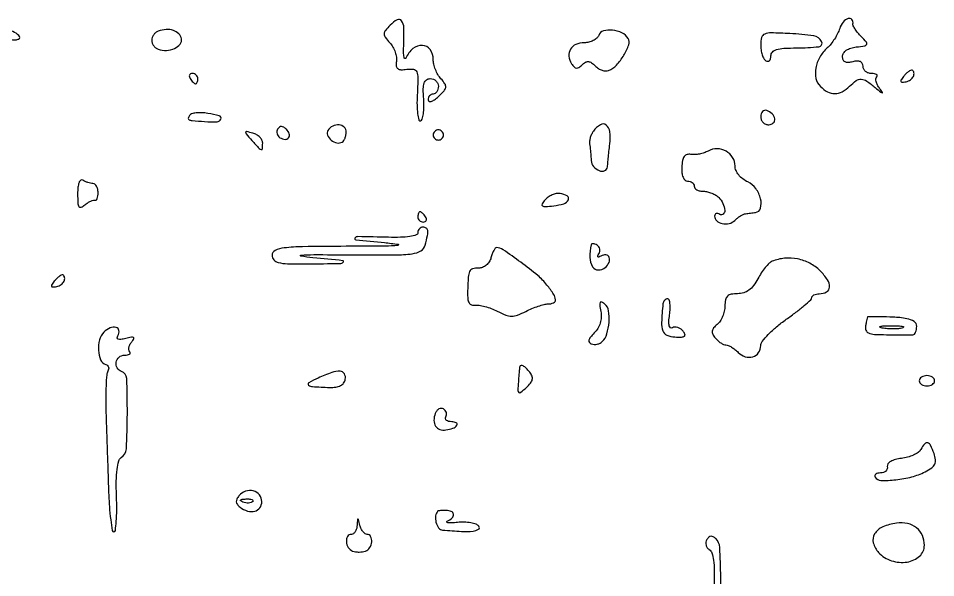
# Model space of a CAD drawing. Extents: x 0 to 5034, y 0 to 2560.
# Drawn here: x 1566.9 to 1746.2, y 855.6 to 964.8 of the extents above; entities that cross this region are included whole.
import ezdxf

# ---------------------------------------------------------------- set-up
doc = ezdxf.new("R2010")
doc.units = 0

msp = doc.modelspace()

# ---------------------------------------------------------------- linework, layer by layer
for points in [[(1639.571622, 963.428765, 0.026999), (1638.649745, 962.401566, 0.167066), (1638.412513, 961.744239, 0.163549), (1638.626988, 961.07226, 0.025602), (1639.518907, 959.979108, -0.054014), (1640.112995, 959.160251, -0.044167), (1640.565701, 958.176896, -0.045879), (1640.820418, 957.185446, -0.082516), (1640.816333, 956.347962, 0.064105), (1640.7794, 955.458524, 0.212266), (1641.056348, 954.957376, 0.162761), (1641.679811, 954.747355, 0.035363), (1642.828178, 954.826103, -0.0689), (1644.156976, 954.828203, -0.267754), (1644.782719, 954.343325, -0.103238), (1645.000821, 953.162057, -0.007465), (1644.873669, 949.826103, 0.015916), (1644.830761, 947.802124, 0.02846), (1644.943022, 946.14246, 0.030885), (1645.165624, 944.960763, 0.424206), (1645.50673, 944.765252, 0.256525), (1645.845674, 945.103359, 0.034439), (1646.068963, 946.123106, 0.032794), (1646.178448, 947.469331, 0.021919), (1646.13477, 949.015252, -0.017252), (1646.05947, 951.018213, -0.079135), (1646.2383, 952.163715, -0.16395), (1646.686825, 952.768888, -0.153175), (1647.423531, 953, -0.094073), (1648.025292, 952.88577, -0.096639), (1648.536912, 952.559375, -0.099023), (1648.87937, 952.07235, -0.104236), (1649, 951.5, -0.064853), (1648.925306, 950.926543, -0.082425), (1648.70625, 950.440625, -0.098894), (1648.381354, 950.115568, -0.148195), (1648, 950, 0.114747), (1647.618549, 949.911291, 0.100386), (1647.29375, 949.660722, 0.093604), (1647.075772, 949.286066, 0.085274), (1647, 948.845012, 0.294779), (1647.179747, 948.566621, 0.18785), (1647.578017, 948.545578, 0.075929), (1648.220062, 948.87184, 0.028468), (1649.008096, 949.507326, 0.023223), (1650.110201, 950.601972, 0.151085), (1650.440886, 951.299942, 0.183832), (1650.286064, 951.988882, 0.037745), (1649.508096, 952.991055, -0.051968), (1648.930621, 953.78022, -0.035946), (1648.443003, 954.774348, -0.036303), (1648.1095, 955.809835, -0.059824), (1648, 956.721752, 0.152852), (1647.393517, 958.659289, 0.231991), (1645.880123, 959.50218, 0.192321), (1644.04108, 958.876875, 0.118262), (1642.679483, 957, -0.444582), (1642.47231, 956.926263, -0.232748), (1642.294116, 957.176549, -0.039063), (1642.210193, 958.182109, -0.011968), (1642.238803, 959.707402, 0.016739), (1642.268761, 962.958262, 0.150522), (1641.821775, 964.293389, 0.380897), (1640.971636, 964.484456, 0.069766)], [(1727.441812, 962.805047, -0.039404), (1727.040201, 961.812948, -0.025655), (1726.431394, 960.736483, -0.025793), (1725.72447, 959.741196, -0.043934), (1725.024256, 959, 0.079533), (1723.547793, 957.196631, 0.087185), (1722.766079, 955.07747, 0.099279), (1722.803524, 953.047734, 0.143228), (1723.660448, 951.482409, 0.073069), (1725.079852, 950.426661, 0.124824), (1726.504407, 950.070072, 0.124272), (1727.931192, 950.434944, 0.072063), (1729.357143, 951.5, -0.04196), (1730.665049, 952.605052, -0.168352), (1731.655716, 952.894304, -0.138998), (1732.727219, 952.532403, -0.025482), (1734.404026, 951.25, 0.003459), (1735.463701, 950.362988, 0.126555), (1735.748178, 950.229672, 0.675547), (1735.809253, 950.325162, 0.009064), (1735.241443, 951.092009, -0.043635), (1734.821438, 951.749775, -0.058711), (1734.570213, 952.409651, -0.072837), (1734.513033, 952.973491, -0.187411), (1734.675343, 953.342009, 0.207794), (1734.772948, 953.589508, 0.244364), (1734.650465, 953.806715, 0.107049), (1734.262653, 953.954785, 0.037878), (1733.666667, 954, -0.083014), (1733.030146, 954.106413, -0.092665), (1732.489583, 954.413124, -0.100592), (1732.128116, 954.869952, -0.117759), (1732, 955.40638, 0.121219), (1731.861786, 955.968104, 0.169691), (1731.487449, 956.318305, 0.120594), (1730.863891, 956.429127, 0.047946), (1730, 956.289749, -0.047862), (1729.103265, 956.144918, -0.135557), (1728.488192, 956.272802, -0.178988), (1728.127906, 956.665717, -0.097275), (1728, 957.316946, -0.144387), (1728.192458, 957.969516, -0.097933), (1728.734753, 958.530087, -0.07591), (1729.590268, 958.948845, -0.046672), (1730.689452, 959.183578, 0.011118), (1732.358218, 959.417638, 0.246276), (1732.737864, 959.702982, 0.301324), (1732.676225, 960.134087, 0.015302), (1731.653737, 961.214286, -0.023469), (1731.001383, 961.926395, -0.029186), (1730.467861, 962.64846, -0.029866), (1730.102692, 963.288796, -0.151925), (1730.039286, 963.689286, 0.211746), (1729.803043, 964.533682, 0.311744), (1729.088048, 964.736401, 0.143104), (1728.102805, 964.044279, 0.092323)], [(1562.444954, 961.910933, 0.055555), (1562.140183, 961.267869, 0.386004), (1562.266073, 960.974363, 0.086386), (1562.831426, 960.826083, 0.002681), (1565.232244, 960.636514, 0.02105), (1566.376797, 960.60063, 0.100882), (1567.011839, 960.737203, 0.326388), (1567.176769, 961.020701, 0.171999), (1566.992367, 961.407633, 0.089787), (1565.860826, 962.19228, 0.079412), (1564.476398, 962.573526, 0.091518), (1563.218976, 962.482458, 0.192941)], [(1594.25, 962.271617, 0.086688), (1593.772214, 962.004251, 0.068411), (1593.367188, 961.570412, 0.068284), (1593.093603, 961.042458, 0.085644), (1593, 960.5, 0.085915), (1593.093673, 959.958875, 0.069205), (1593.367188, 959.434789, 0.069424), (1593.772242, 959.006753, 0.08767), (1594.25, 958.74609, 0.092926), (1595.873465, 958.518559, 0.094102), (1597.461352, 958.896601, 0.119194), (1598.539557, 959.731069, 0.220464), (1598.798424, 960.784819, 0.150579), (1598.2707, 961.769439, 0.116509), (1597.226233, 962.406802, 0.094802), (1595.810434, 962.587428, 0.06888)], [(1680.343269, 961.452162, -0.118431), (1679.961324, 960.896468, -0.065257), (1679.278195, 960.426573, -0.05934), (1678.415662, 960.108143, -0.058847), (1677.5, 960, 0.10053), (1675.881949, 959.671355, 0.158727), (1674.822384, 958.750262, 0.165087), (1674.5327, 957.411835, 0.110319), (1675.050879, 955.917675, 0.050457), (1675.534086, 955.287824, 0.178501), (1675.982866, 955.064198, 0.176377), (1676.47299, 955.184222, 0.049059), (1677.094073, 955.694073, -0.063291), (1677.739095, 956.193629, -0.155319), (1678.317266, 956.325591, -0.133969), (1678.922364, 956.104622, -0.042253), (1679.664653, 955.478204, 0.057017), (1680.288302, 954.982604, 0.057148), (1681.007305, 954.641117, 0.062724), (1681.70915, 954.495959, 0.117365), (1682.278939, 954.584989, 0.108844), (1683.798147, 955.636634, 0.050463), (1685.253646, 957.560708, 0.050142), (1686.223899, 959.58691, 0.228865), (1686.092556, 960.850241, 0.142271), (1684.885722, 961.940248, 0.087124), (1683.028261, 962.470598, 0.097554), (1681.276655, 962.312212, 0.234069)], [(1712, 959.608921, 0.036904), (1712.073818, 958.610139, 0.040937), (1712.29375, 957.668185, 0.044928), (1712.615389, 956.909548, 0.132372), (1713, 956.5, 0.139169), (1713.379648, 956.392057, 0.191142), (1713.70625, 956.521475, 0.138808), (1713.926733, 956.889346, 0.066118), (1714, 957.440983, -0.188781), (1714.292363, 958.18773, -0.132484), (1715.06515, 958.673327, -0.061166), (1716.524007, 958.931874, -0.013307), (1719.083333, 959, 0.028238), (1723.363854, 959.241943, 0.522218), (1723.909396, 960.251692, 0.244889), (1722.402137, 961.335242, 0.022536), (1717.670996, 961.799904, 0.007345), (1714.081801, 961.936878, 0.09835), (1712.789074, 961.711491, 0.239068), (1712.190451, 961.046317, 0.065961)], [(1600.5, 953, 0.029505), (1600.768994, 952.617226, 0.035638), (1601.066025, 952.29375, 0.038439), (1601.34829, 952.065539, 0.151918), (1601.559017, 952, 0.210953), (1601.727648, 952.07446, 0.081139), (1601.870461, 952.29375, 0.061769), (1601.967655, 952.617151, 0.042167), (1602, 953, 0.105053), (1601.918938, 953.381556, 0.099167), (1601.688914, 953.70625, 0.09642), (1601.345238, 953.923877, 0.093332), (1600.940983, 954, 0.108972), (1600.586039, 953.921712, 0.182303), (1600.3746, 953.70625, 0.161196), (1600.343488, 953.3821, 0.082592)], [(1740.086693, 953.604459, 0.015839), (1739.501728, 952.85237, 0.180681), (1739.402483, 952.496362, 0.378117), (1739.587372, 952.319873, 0.046255), (1740.194193, 952.352238, 0.094672), (1741.097475, 952.666194, 0.113209), (1741.755961, 953.278101, 0.148136), (1741.978316, 953.990705, 0.201077), (1741.725834, 954.607499, 0.271866), (1741.471277, 954.67372, 0.068292), (1741.062493, 954.4947, 0.050816), (1740.577833, 954.125732, 0.03147)], [(1712, 945.583333, 0.099038), (1712.120875, 944.979073, 0.097945), (1712.465104, 944.465104, 0.097945), (1712.979073, 944.120875, 0.099038), (1713.583333, 944, 0.190724), (1714.459866, 944.346973, 0.244413), (1714.742973, 945.153639, 0.165501), (1714.250696, 946.122932, 0.113253), (1713.1875, 946.770833, 0.134046), (1712.735738, 946.795817, 0.144529), (1712.348828, 946.585286, 0.119977), (1712.089234, 946.158616, 0.077096)], [(1600.396955, 945.833269, 0.068484), (1600.138098, 945.248632, 0.382543), (1600.275098, 944.965505, 0.076898), (1600.86762, 944.823078, 0.002481), (1603.323105, 944.632537, 0.026592), (1605.746303, 944.585739, 0.299341), (1606.494221, 945.114694, 0.445545), (1606.173682, 945.753994, 0.030515), (1603.945768, 946.221267, 0.027366), (1602.746427, 946.330722, 0.036314), (1601.651851, 946.290967, 0.039527), (1600.789827, 946.127048, 0.189805)], [(1617.596556, 943.156231, 0.105525), (1617.439393, 942.716563, 0.099247), (1617.470283, 942.240657, 0.096292), (1617.684746, 941.801911, 0.09291), (1618.050219, 941.468963, 0.116221), (1619.032006, 941.141241, 0.258096), (1619.731074, 941.448742, 0.251496), (1619.853466, 942.214666, 0.113251), (1619.296201, 943.103799, 0.053431), (1618.785686, 943.515485, 0.136091), (1618.335356, 943.655459, 0.169261), (1617.940704, 943.531428, 0.094625)], [(1627.430902, 942.888197, 0.238458), (1627.351261, 941.957912, 0.126473), (1628.054151, 941.002701, 0.116315), (1629.180953, 940.453917, 0.196264), (1630.202254, 940.625, 0.105582), (1630.508057, 940.917963, 0.051353), (1630.765662, 941.396494, 0.047705), (1630.940864, 941.971245, 0.050179), (1631, 942.559017, 0.205232), (1630.595001, 943.504142, 0.168863), (1629.587525, 943.96198, 0.139299), (1628.355668, 943.731646, 0.13979)], [(1679.311092, 942.75, 0.049696), (1678.967387, 942.179583, 0.038135), (1678.706339, 941.5, 0.039148), (1678.559666, 940.819413, 0.070617), (1678.563648, 940.25, -0.009404), (1678.643916, 939.632109, -0.003717), (1678.731978, 938.779688, -0.003677), (1678.813504, 937.85729, -0.004596), (1678.875, 937, 0.161399), (1679.341867, 935.839405, 0.124145), (1680.459283, 935.03952, 0.187281), (1681.524827, 935.035283, 0.289675), (1682.057616, 935.75, -0.005356), (1682.099253, 936.225278, -0.000514), (1682.214214, 937.38125, -0.000654), (1682.354493, 938.759113, -0.000516), (1682.509808, 940.25, 0.052348), (1682.510372, 942.660993, 0.203499), (1681.80247, 943.938875, 0.315478), (1680.666933, 943.998211, 0.092817)], [(1612.562941, 940.930451, 0.003713), (1613.998783, 939.367354, 0.14742), (1614.398432, 939.134453, 0.46146), (1614.623574, 939.298527, 0.019087), (1614.666667, 940.426953, 0.121805), (1614.522472, 941.010077, 0.074953), (1614.101086, 941.582641, 0.067721), (1613.477334, 942.058276, 0.065208), (1612.741287, 942.357404, 0.009756), (1611.524694, 942.650315, 0.441548), (1611.335369, 942.516621, 0.213849), (1611.431518, 942.202476, 0.0043)], [(1648, 942, 0.099038), (1648.076342, 941.618362, 0.097945), (1648.29375, 941.29375, 0.097945), (1648.618362, 941.076342, 0.099038), (1649, 941, 0.099038), (1649.381638, 941.076342, 0.097945), (1649.70625, 941.29375, 0.097945), (1649.923658, 941.618362, 0.099038), (1650, 942, 0.099038), (1649.923658, 942.381638, 0.097945), (1649.70625, 942.70625, 0.097945), (1649.381638, 942.923658, 0.099038), (1649, 943, 0.099038), (1648.618362, 942.923658, 0.097945), (1648.29375, 942.70625, 0.097945), (1648.076342, 942.381638, 0.099038)], [(1701.731593, 938.869668, -0.045857), (1700.953289, 938.523447, -0.032996), (1700.03393, 938.277955, -0.033545), (1699.120058, 938.160425, -0.059543), (1698.363085, 938.20446, 0.112277), (1697.602352, 938.16901, 0.169183), (1697.061674, 937.79483, 0.110877), (1696.724928, 937.018717, 0.034547), (1696.572647, 935.75, 0.038875), (1696.603152, 934.633742, 0.07245), (1696.826256, 933.75882, 0.105168), (1697.210808, 933.20139, 0.19163), (1697.716978, 933, -0.076394), (1698.207152, 932.924668, -0.089507), (1698.623112, 932.70625, -0.100753), (1698.901182, 932.381364, -0.127454), (1699, 932, 0.17482), (1699.137625, 931.618409, 0.093122), (1699.52875, 931.29375, 0.073362), (1700.111367, 931.074027, 0.053595), (1700.8, 931, -0.056383), (1701.577103, 930.91209, -0.038823), (1702.42375, 930.6475, -0.039117), (1703.209158, 930.259641, -0.062206), (1703.8, 929.8, -0.086187), (1704.62776, 928.624314, -0.095531), (1704.972523, 927.279818, -0.232223), (1704.669802, 926.555398, -0.329224), (1704, 926.5, 0.072176), (1703.617398, 926.666051, 0.147995), (1703.29375, 926.656828, 0.188867), (1703.080068, 926.478418, 0.126107), (1703, 926.166006, 0.212365), (1703.411235, 925.241443, 0.131659), (1704.487427, 924.692117, 0.112932), (1705.833125, 924.711985, 0.137284), (1706.928145, 925.328145, -0.031086), (1707.446605, 925.785857, -0.02813), (1708.03483, 926.192486, -0.029231), (1708.603768, 926.496069, -0.075365), (1709.05, 926.625, -0.00053), (1709.485898, 926.681885, -0.000299), (1710.014688, 926.75, -0.000299), (1710.54823, 926.818079, -0.00049), (1711, 926.875, 0.304047), (1711.969601, 927.716333, 0.12896), (1711.986335, 929.520936, 0.094227), (1711.042721, 931.550879, 0.130798), (1709.5, 932.818046, -0.056423), (1708.511297, 933.411043, -0.060857), (1707.708032, 934.197054, -0.066755), (1707.179447, 935.07612, -0.102372), (1707, 935.943377, 0.139817), (1706.524047, 937.612162, 0.127718), (1705.226548, 938.848021, 0.124941), (1703.466958, 939.313131, 0.130745)], [(1578.5, 930.489545, 0.012654), (1578.544972, 928.712856, 0.132473), (1578.76798, 928.026198, 0.363322), (1579.186278, 927.898465, 0.073157), (1579.903695, 928.335037, -0.029195), (1580.484838, 928.762642, -0.036747), (1581.070219, 929.084355, -0.040017), (1581.581939, 929.270606, -0.168073), (1581.903695, 929.25, 0.302969), (1582.130518, 929.293945, 0.10354), (1582.324835, 929.5875, 0.062031), (1582.457288, 930.096705, 0.032655), (1582.5, 930.75, 0.055116), (1582.425857, 931.420558, 0.073924), (1582.20625, 931.990436, 0.092634), (1581.88161, 932.37575, 0.169239), (1581.5, 932.515313, -0.04886), (1581.044853, 932.566943, -0.026424), (1580.5, 932.713891, -0.026067), (1579.955975, 932.923892, -0.037074), (1579.5, 933.169821, 0.31543), (1579.103796, 933.153028, 0.140981), (1578.777173, 932.71178, 0.064605), (1578.564786, 931.796747, 0.024765)], [(1669.850659, 929.320055, 0.038998), (1669.286159, 928.520525, 0.397244), (1669.366862, 928.158686, 0.167843), (1669.907969, 928.013285, 0.010821), (1671.556971, 928.164951, 0.048607), (1673.506, 928.581382, 0.199191), (1674.411, 929.344998, 0.40575), (1674.185323, 930.08978, 0.09023), (1672.793688, 930.559775, 0.082456), (1672.049519, 930.545775, 0.053885), (1671.22532, 930.298911, 0.052672), (1670.450237, 929.87152, 0.067326)], [(1645, 926, 0.105053), (1645.081062, 925.618444, 0.099167), (1645.311086, 925.29375, 0.09642), (1645.654762, 925.076123, 0.093332), (1646.059017, 925, 0.108972), (1646.413961, 925.078288, 0.182303), (1646.6254, 925.29375, 0.161196), (1646.656512, 925.6179, 0.082592), (1646.5, 926, 0.029505), (1646.231006, 926.382774, 0.035638), (1645.933975, 926.70625, 0.038439), (1645.65171, 926.934461, 0.151918), (1645.440983, 927, 0.210953), (1645.272352, 926.92554, 0.081139), (1645.129539, 926.70625, 0.061769), (1645.032345, 926.382849, 0.042167)], [(1645, 922.929265, -0.324638), (1644.679882, 922.488187, -0.039232), (1643.443102, 922.189775, -0.031718), (1641.629101, 922.017073, -0.014512), (1639.25, 922.011165, 0.001526), (1633.284815, 922.151297, 0.245942), (1632.71081, 921.865566, 0.577453), (1632.858017, 921.536583, 0.001761), (1638.5, 920.975163, -0.014876), (1641.118397, 920.645061, -0.881911), (1641.112012, 920.431017, -0.021787), (1638.60738, 920.300797, -0.001286), (1631, 920.256637, 0.002772), (1622.483278, 920.181899, 0.026672), (1618.869301, 919.937037, 0.078878), (1617.097058, 919.430464, 0.291606), (1616.5, 918.493776, 0.188571), (1616.841214, 917.62121, 0.147063), (1617.725299, 917.09936, 0.054635), (1619.52276, 916.860633, 0.007777), (1623.25, 916.833333, 0.00108), (1629.798666, 916.901378, 0.189769), (1630.431048, 917.159571, 0.639871), (1630.332021, 917.448347, 0.001478), (1624.5, 918.027856, -0.01651), (1622.13597, 918.334769, -0.885955), (1622.144149, 918.53256, -0.020213), (1624.668399, 918.631174, -0.001439), (1631.700482, 918.60127, 0.002597), (1640.515735, 918.584188, 0.031231), (1643.903862, 918.807103, 0.101444), (1645.589154, 919.384993, 0.196596), (1646.436827, 920.5, 0.012612), (1646.888119, 922.371994, 0.084074), (1646.929758, 923.326699, 0.21856), (1646.630554, 923.809799, 0.147538), (1646, 924, 0.106243), (1645.618458, 923.918002, 0.099365), (1645.29375, 923.685472, 0.096095), (1645.07608, 923.338012, 0.092272)], [(1659.289749, 918, -0.081717), (1658.948101, 917.232588, -0.073995), (1658.368896, 916.584907, -0.076311), (1657.645137, 916.149974, -0.097502), (1656.883369, 916, 0.067817), (1655.703824, 915.839275, 0.221672), (1655.120159, 915.340491, 0.092608), (1654.850816, 914.252466, 0.007231), (1654.720057, 911.25, 0.032169), (1654.76462, 909.986452, 0.108369), (1655.019696, 909.204881, 0.178776), (1655.491761, 908.81873, 0.12571), (1656.182251, 908.762191, -0.082223), (1656.964706, 908.76558, -0.026985), (1658.094266, 908.520448, -0.026051), (1659.339979, 908.107981, -0.026692), (1660.525683, 907.571054, 0.028039), (1662.161355, 906.835666, 0.09132), (1663.324476, 906.618822, 0.091703), (1664.48583, 906.831008, 0.028418), (1666.113828, 907.558863, -0.02009), (1667.294513, 908.110493, -0.019016), (1668.537255, 908.576666, -0.019372), (1669.667618, 908.904284, -0.060916), (1670.45034, 909, 0.102766), (1671.523405, 909.222903, 0.315172), (1671.891357, 909.822326, 0.131763), (1671.53672, 910.884942, 0.020459), (1670.227764, 912.699024, 0.053513), (1668.429881, 914.542484, 0.013476), (1665.122987, 917.130453, 0.008756), (1661.668697, 919.594302, 0.151664), (1660.361971, 920, 0.236126), (1660.116982, 919.877472, 0.037809), (1659.820457, 919.4125, 0.034984), (1659.5301, 918.766097, 0.02412)], [(1678.875, 920.559017, 0.060041), (1678.626514, 918.083696, 0.133865), (1679.156299, 916.282325, 0.25012), (1680.259146, 915.638476, 0.184804), (1681.621668, 916.100976, 0.115002), (1682.366888, 917.083149, 0.196955), (1682.398437, 918.095775, 0.285857), (1681.758191, 918.588731, 0.164679), (1680.776393, 918.361803, -0.036606), (1680.379399, 918.154924, -0.307314), (1680.190983, 918.190983, -0.307314), (1680.154924, 918.379399, -0.036606), (1680.361803, 918.776393, 0.092519), (1680.540551, 919.238531, 0.096172), (1680.537029, 919.727473, 0.09932), (1680.352714, 920.167152, 0.105964), (1680.016312, 920.489919, 0.044063), (1679.617799, 920.690102, 0.079408), (1679.261823, 920.769314, 0.124846), (1679.004789, 920.720431, 0.232684)], [(1714.22896, 917.330706, 0.09979), (1713.640117, 916.943694, 0.027207), (1712.8893, 916.11482, 0.026382), (1712.122727, 915.06095, 0.024723), (1711.45328, 913.909653, -0.041841), (1710.627279, 912.594739, -0.073855), (1709.716685, 911.696011, -0.084603), (1708.678188, 911.178127, -0.073581), (1707.47432, 911, 0.046266), (1706.240604, 910.885596, 0.146159), (1705.510175, 910.509777, 0.151548), (1705.120849, 909.804733, 0.050975), (1705, 908.622445, -0.05548), (1704.888427, 907.620014, -0.043226), (1704.555753, 906.574604, -0.044463), (1704.06704, 905.643522, -0.076611), (1703.487669, 904.989766, 0.046911), (1702.809137, 904.309769, 0.137756), (1702.543854, 903.710546, 0.150414), (1702.640504, 903.094431, 0.059704), (1703.110114, 902.367321, 0.037155), (1703.614411, 901.844119, 0.03722), (1704.190313, 901.401651, 0.039806), (1704.750276, 901.094913, 0.105784), (1705.193873, 901, -0.104196), (1705.657259, 900.902374, -0.032332), (1706.292237, 900.571856, -0.030757), (1706.972631, 900.100292, -0.029469), (1707.600367, 899.54249, 0.119052), (1708.976424, 898.701831, 0.151227), (1710.457475, 898.685181, 0.168532), (1711.579025, 899.490724, 0.15122), (1712.02247, 900.856989, -0.164432), (1712.320399, 901.700236, -0.025876), (1713.493889, 903.04549, -0.026396), (1715.100978, 904.539557, -0.020307), (1717, 906, 0.009223), (1718.900324, 907.395531, 0.013714), (1720.506111, 908.692187, 0.008729), (1721.780098, 909.819007, 0.202505), (1721.97753, 910.25, -0.181763), (1722.095122, 910.536439, -0.087235), (1722.416688, 910.779688, -0.068586), (1722.887945, 910.944603, -0.049959), (1723.440983, 911, 0.123345), (1724.877429, 911.359832, 0.267271), (1725.459321, 912.293008, 0.157962), (1725.049327, 913.729046, 0.048528), (1723.599291, 915.491618, 0.076857), (1721.608607, 916.94912, 0.071313), (1719.219543, 917.78399, 0.070751), (1716.674411, 917.917829, 0.073582)], [(1574.086693, 913.604459, 0.015839), (1573.501728, 912.85237, 0.180681), (1573.402483, 912.496362, 0.378117), (1573.587372, 912.319873, 0.046255), (1574.194193, 912.352238, 0.094672), (1575.097475, 912.666194, 0.113209), (1575.755961, 913.278101, 0.148136), (1575.978316, 913.990705, 0.201077), (1575.725834, 914.607499, 0.271866), (1575.471277, 914.67372, 0.068292), (1575.062493, 914.4947, 0.050816), (1574.577833, 914.125732, 0.03147)], [(1680.746332, 907.546648, -0.060511), (1680.824257, 906.402586, -0.060084), (1680.626514, 905.270263, -0.06047), (1680.167108, 904.22389, -0.062807), (1679.475403, 903.332546, 0.026012), (1678.724703, 902.499391, 0.111283), (1678.429772, 901.903691, 0.233323), (1678.524713, 901.479881, 0.143529), (1678.953571, 901.182143, 0.075606), (1679.484117, 901.09062, 0.059073), (1680.06668, 901.147958, 0.059893), (1680.610836, 901.337853, 0.084128), (1681.02768, 901.6375, 0.121612), (1681.937956, 903.164235, 0.055787), (1682.365108, 905.457614, 0.056366), (1682.276094, 907.685924, 0.183399), (1681.560143, 908.950086, 0.049889), (1680.938669, 909.368928, 0.404827), (1680.63857, 909.283935, 0.1659), (1680.542847, 908.803535, 0.014191)], [(1692.9, 909, 0.01271), (1692.631614, 905.392018, 0.099607), (1692.881316, 903.7368, 0.210478), (1693.681296, 902.90047, 0.087462), (1695.240196, 902.554769, 0.018069), (1696.545043, 902.544835, 0.15119), (1697.096832, 902.732992, 0.349118), (1697.198229, 903.09897, 0.072935), (1696.826889, 903.708586, 0.068944), (1696.347719, 904.146465, 0.076202), (1695.782922, 904.419727, 0.085762), (1695.222145, 904.491565, 0.128165), (1694.752346, 904.346941, -0.287181), (1694.374215, 904.34911, -0.199164), (1694.121383, 904.708888, -0.070873), (1694.055446, 905.553881, -0.020526), (1694.19246, 906.857952, 0.024389), (1694.309613, 908.062443, 0.041034), (1694.275275, 909.077023, 0.052076), (1694.115343, 909.792521, 0.32221), (1693.826807, 910, 0.11635), (1693.503608, 909.923759, 0.090256), (1693.2135, 909.70625, 0.083312), (1693.000527, 909.382027, 0.078984)], [(1732.922713, 906.5, 0.346302), (1732.886518, 906.471515, 0.001688), (1732.770817, 905.985937, 0.006437), (1732.645868, 905.420977, 0.003911), (1732.511973, 904.75, 0.129992), (1732.573142, 903.869903, 0.212456), (1733.072535, 903.330188, 0.088349), (1734.218129, 903.062851, 0.013255), (1736.588484, 903), (1739.92443, 903), (1741.75, 903, 0.203969), (1742.036647, 903.12201, 0.083738), (1742.279687, 903.478119, 0.063935), (1742.444904, 904.004574, 0.044128), (1742.5, 904.627639, 0.257596), (1741.992083, 905.548097, 0.092581), (1740.552475, 906.119259, 0.040504), (1737.852096, 906.423249, 0.007785)], [(1583.6403, 903.497443, 0.132268), (1582.77921, 902.001815, 0.079056), (1582.569741, 899.947116, 0.085894), (1582.999685, 898.09044, 0.21579), (1583.996323, 897.167892, -0.110948), (1584.336554, 896.962677, -0.127149), (1584.53589, 896.640537, -0.120699), (1584.559813, 896.248476, -0.093844), (1584.406231, 895.848278, 0.119583), (1584.177365, 895.147195, 0.008181), (1584.048693, 893.045308, 0.011318), (1583.992472, 890.506853, 0.00824), (1584.040386, 887.683688, -0.000007), (1584.151628, 884.357828, -0.000004), (1584.288589, 880.260208, -0.000004), (1584.428072, 876.085135, -0.000006), (1584.547772, 872.5, 0.008999), (1584.705443, 869.43275, 0.01484), (1584.962061, 866.85, 0.008516), (1585.267672, 864.767918, 0.367304), (1585.583178, 864.5, 0.379153), (1585.878854, 864.761857, 0.011531), (1586.052434, 866.525447, 0.017377), (1586.142183, 868.751396, 0.010447), (1586.101612, 871.395138, -0.012225), (1586.066122, 874.405749, -0.027012), (1586.219185, 876.698067, -0.032134), (1586.525207, 878.333949, -0.194406), (1587.025821, 879.015958, 0.246453), (1588.028338, 880.711601, 0.011564), (1588.217404, 887.573477, 0.010662), (1588.10089, 894.465855, 0.312303), (1587.1, 895.8, -0.183024), (1586.235084, 896.504864, -0.176868), (1586.038496, 897.617714, -0.173965), (1586.605579, 898.608721, -0.178502), (1587.666667, 899, 0.037878), (1588.262653, 899.045215, 0.107049), (1588.650465, 899.193285, 0.244364), (1588.772948, 899.410492, 0.207794), (1588.675343, 899.657991, -0.163543), (1588.503081, 900.004648, -0.084569), (1588.518626, 900.493801, -0.069199), (1588.713587, 901.047265, -0.054018), (1589.065827, 901.579316, 0.039492), (1589.49413, 902.187216, 0.415282), (1589.42543, 902.453617, 0.18479), (1589.015551, 902.522176, 0.014014), (1587.900779, 902.263802, -0.024167), (1586.956225, 902.064991, -0.120204), (1586.419719, 902.108074, -0.324529), (1586.240735, 902.356783, -0.138312), (1586.35994, 902.773378, 0.172923), (1586.579339, 903.797135, 0.303662), (1586.030476, 904.421704, 0.170895), (1584.853335, 904.32932, 0.092401)], [(1739.761659, 904.31292, -0.041951), (1738.934218, 904.169017, -0.020826), (1737.869594, 904.119272, -0.020511), (1736.754739, 904.159391, -0.028254), (1735.761659, 904.292739, -0.082665), (1735.319562, 904.45659, -0.67161), (1735.339362, 904.605813, -0.053901), (1736.071102, 904.715166, -0.008901), (1737.5, 904.747817, -0.009782), (1738.938425, 904.726931, -0.038992), (1739.814362, 904.62839, -0.417468), (1739.916221, 904.476221, -0.285845)], [(1664.918758, 896.75, 0.053337), (1664.88009, 896.566446, 0.001566), (1664.802663, 895.77828, 0.003124), (1664.720111, 894.848403, 0.002147), (1664.637623, 893.793082, 0.009025), (1664.5437, 892.107456, 0.255427), (1664.732346, 891.729126, 0.334491), (1665.106569, 891.743165, 0.013121), (1666.215333, 892.694874, 0.036839), (1667.027388, 893.546552, 0.117729), (1667.369057, 894.247474, 0.152307), (1667.313244, 894.9175, 0.076983), (1666.874024, 895.651792, 0.022119), (1666.147599, 896.452241, 0.069575), (1665.571714, 896.890653, 0.167328), (1665.170466, 896.963739, 0.283548)], [(1625.5, 894.536115, 0.018787), (1623.665858, 893.611419, 0.530731), (1623.625339, 893.164423, 0.158083), (1624.411701, 892.857823, 0.005449), (1627.745934, 892.7, 0.042064), (1628.976734, 892.758726, 0.087281), (1629.89077, 893.047367, 0.114039), (1630.496957, 893.565349, 0.112053), (1630.819258, 894.3, 0.178325), (1630.641549, 895.382687, 0.258223), (1629.833325, 895.877951, 0.097486), (1628.180413, 895.62814, 0.021263)], [(1743, 894, 0.148195), (1743.115568, 893.618646, 0.098894), (1743.440625, 893.29375, 0.082425), (1743.926543, 893.074694, 0.064853), (1744.5, 893, 0.064853), (1745.073457, 893.074694, 0.082425), (1745.559375, 893.29375, 0.098894), (1745.884432, 893.618646, 0.148195), (1746, 894, 0.148195), (1745.884432, 894.381354, 0.098894), (1745.559375, 894.70625, 0.082425), (1745.073457, 894.925306, 0.064853), (1744.5, 895, 0.064853), (1743.926543, 894.925306, 0.082425), (1743.440625, 894.70625, 0.098894), (1743.115568, 894.381354, 0.148195)], [(1648.404324, 887.611269, 0.088522), (1648.145365, 886.263486, 0.147312), (1648.461588, 885.160802, 0.167331), (1649.292243, 884.506212, 0.120971), (1650.475026, 884.393456, 0.050347), (1651.85294, 884.739923, 0.153635), (1652.610713, 885.318179, 0.459218), (1652.491352, 885.791734, 0.116245), (1651.60765, 886, -0.053904), (1650.987495, 886.067053, -0.11676), (1650.557888, 886.273452, -0.188626), (1650.384226, 886.57847, -0.176366), (1650.457295, 886.930902, 0.109141), (1650.598331, 887.334537, 0.099789), (1650.563005, 887.774142, 0.095278), (1650.35625, 888.182086, 0.089778), (1650.009249, 888.494284, 0.141636), (1649.573898, 888.61579, 0.124071), (1649.11566, 888.495796, 0.102761), (1648.703358, 888.14299, 0.073078)], [(1743.29969, 880.58676, -0.112909), (1742.782582, 880.020206, -0.043659), (1741.853659, 879.489737, -0.0404), (1740.706971, 879.07006, -0.039597), (1739.5, 878.83676, 0.036993), (1738.32584, 878.616132, 0.066008), (1737.418999, 878.241764, 0.095955), (1736.873401, 877.768366, 0.218953), (1736.75, 877.25, -0.127531), (1736.72317, 876.773933, -0.125265), (1736.468601, 876.367188, -0.109766), (1736.017512, 876.094527, -0.081436), (1735.440983, 876, 0.052504), (1734.879733, 875.940901, 0.11394), (1734.489136, 875.758576, 0.187412), (1734.328883, 875.489187, 0.18189), (1734.389909, 875.17813, 0.254492), (1735.504607, 874.541646, 0.031771), (1738.38734, 874.665989, 0.03609), (1741.54993, 875.23749, 0.056975), (1744.122683, 876.219868, 0.033491), (1745.425326, 877.010546, 0.125286), (1746.043892, 877.731616, 0.149633), (1746.18382, 878.584082, 0.055042), (1745.88559, 879.780244, 0.022265), (1745.203548, 881.398675, 0.209254), (1744.646508, 881.882217, 0.307264), (1744.061187, 881.70507, 0.041464)], [(1610.031357, 871.537783, 0.059128), (1609.617012, 870.897852, 0.138195), (1609.514766, 870.341767, 0.14386), (1609.718811, 869.828785, 0.066181), (1610.237669, 869.321326, 0.084789), (1611.728649, 868.558422, 0.139054), (1613.136446, 868.519784, 0.17962), (1614.119686, 869.198749, 0.153949), (1614.5, 870.404671, 0.170357), (1614.035883, 871.727331, 0.163308), (1612.838942, 872.498071, 0.147205), (1611.317217, 872.431108, 0.136281)], [(1612.729167, 870.395833, -0.126455), (1612.402231, 870.202593, -0.060344), (1611.916927, 870.123424, -0.05415), (1611.359369, 870.160852, -0.051402), (1610.8125, 870.316886, -0.054073), (1610.395823, 870.538436, -0.470617), (1610.37858, 870.720685, -0.168741), (1610.670344, 870.862007, -0.018894), (1611.416667, 870.921053, -0.028489), (1612.112848, 870.910055, -0.077125), (1612.592839, 870.799335, -0.208169), (1612.77538, 870.614691, -0.296942)], [(1648.923489, 868.583333, 0.153617), (1648.47375, 867.622783, 0.093605), (1648.54148, 866.360947, 0.10132), (1649.048964, 865.289222, 0.212097), (1649.838484, 864.849041, 0.009765), (1653.537039, 864.585711, 0.038558), (1655.81667, 864.643919, 0.115753), (1656.841282, 864.99841, 0.452497), (1656.933507, 865.579593, 0.135575), (1656.368493, 865.973488, 0.040209), (1655.340765, 866.245703, 0.0371), (1654.086046, 866.377153, 0.032567), (1652.768981, 866.331177, -0.012389), (1651.586864, 866.24208, -0.043896), (1650.827451, 866.270409, -0.305422), (1650.668009, 866.40965, -0.363695), (1650.75, 866.584917, 0.078541), (1651.695802, 867.221403, 0.239743), (1651.954112, 867.926668, 0.27663), (1651.530877, 868.472812, 0.093207), (1650.5, 868.666667, 0.005191), (1649.919564, 868.660641, 0.008012), (1649.41815, 868.642187, 0.003404), (1648.993325, 868.616831, 0.192742)], [(1633.116001, 865.75, -0.054605), (1632.997445, 865.080606, -0.070943), (1632.740325, 864.514063, -0.08736), (1632.390655, 864.132621, -0.165114), (1632, 864, 0.26279), (1631.266494, 863.585886, 0.15619), (1631.028191, 862.581718, 0.122108), (1631.407901, 861.435472, 0.165358), (1632.25, 860.754296, 0.052198), (1632.819839, 860.60995, 0.033595), (1633.5, 860.557729, 0.033616), (1634.180193, 860.597051, 0.052716), (1634.75, 860.730641, 0.171336), (1635.578614, 861.393885, 0.114964), (1635.972607, 862.553608, 0.14729), (1635.77113, 863.579616, 0.277947), (1635.073324, 864, -0.159836), (1634.68505, 864.127374, -0.067019), (1634.284521, 864.514063, -0.05682), (1633.932857, 865.080469, -0.046657), (1633.689326, 865.75, 0.001923), (1633.377121, 866.926177, 0.339035), (1633.280763, 867, 0.392517), (1633.198801, 866.923939, 0.002113)], [(1738.547376, 866.196063, 0.069571), (1735.849262, 865.469873, 0.156285), (1734.2617, 864.100075, 0.204959), (1734.005599, 862.340337, 0.123496), (1735.043241, 860.465737, 0.126658), (1737.572628, 858.853291, 0.118256), (1740.635489, 858.607328, 0.144654), (1743.054892, 859.754031, 0.213373), (1744, 861.867887, 0.102671), (1743.597996, 863.804984, 0.123272), (1742.46789, 865.277595, 0.11587), (1740.714942, 866.103329, 0.083572)], [(1701.484752, 862.975329, 0.099742), (1701.294163, 862.460804, 0.098108), (1701.316048, 861.909417, 0.097777), (1701.546792, 861.406547, 0.098339), (1701.950968, 861.030303, -0.181641), (1702.458839, 860.373019, -0.039689), (1702.775192, 858.952716, -0.03163), (1702.927636, 856.966026, -0.014909), (1702.885232, 854.392107, 0.012645), (1702.838137, 852.149929, 0.022437), (1702.92893, 850.304244, 0.020153), (1703.11397, 848.934917, 0.451772), (1703.41726, 848.75, 0.32266), (1704.178625, 849.761065, 0.008652), (1704.201647, 855.654216, 0.010983), (1703.996521, 861.452399, 0.184055), (1703.223979, 863.176021, 0.072), (1702.741476, 863.536502, 0.154404), (1702.290164, 863.624003, 0.15464), (1701.87111, 863.435994, 0.072286)]]:
    msp.add_lwpolyline(points, format="xyb", close=True)

doc.saveas('drawing.dxf')
